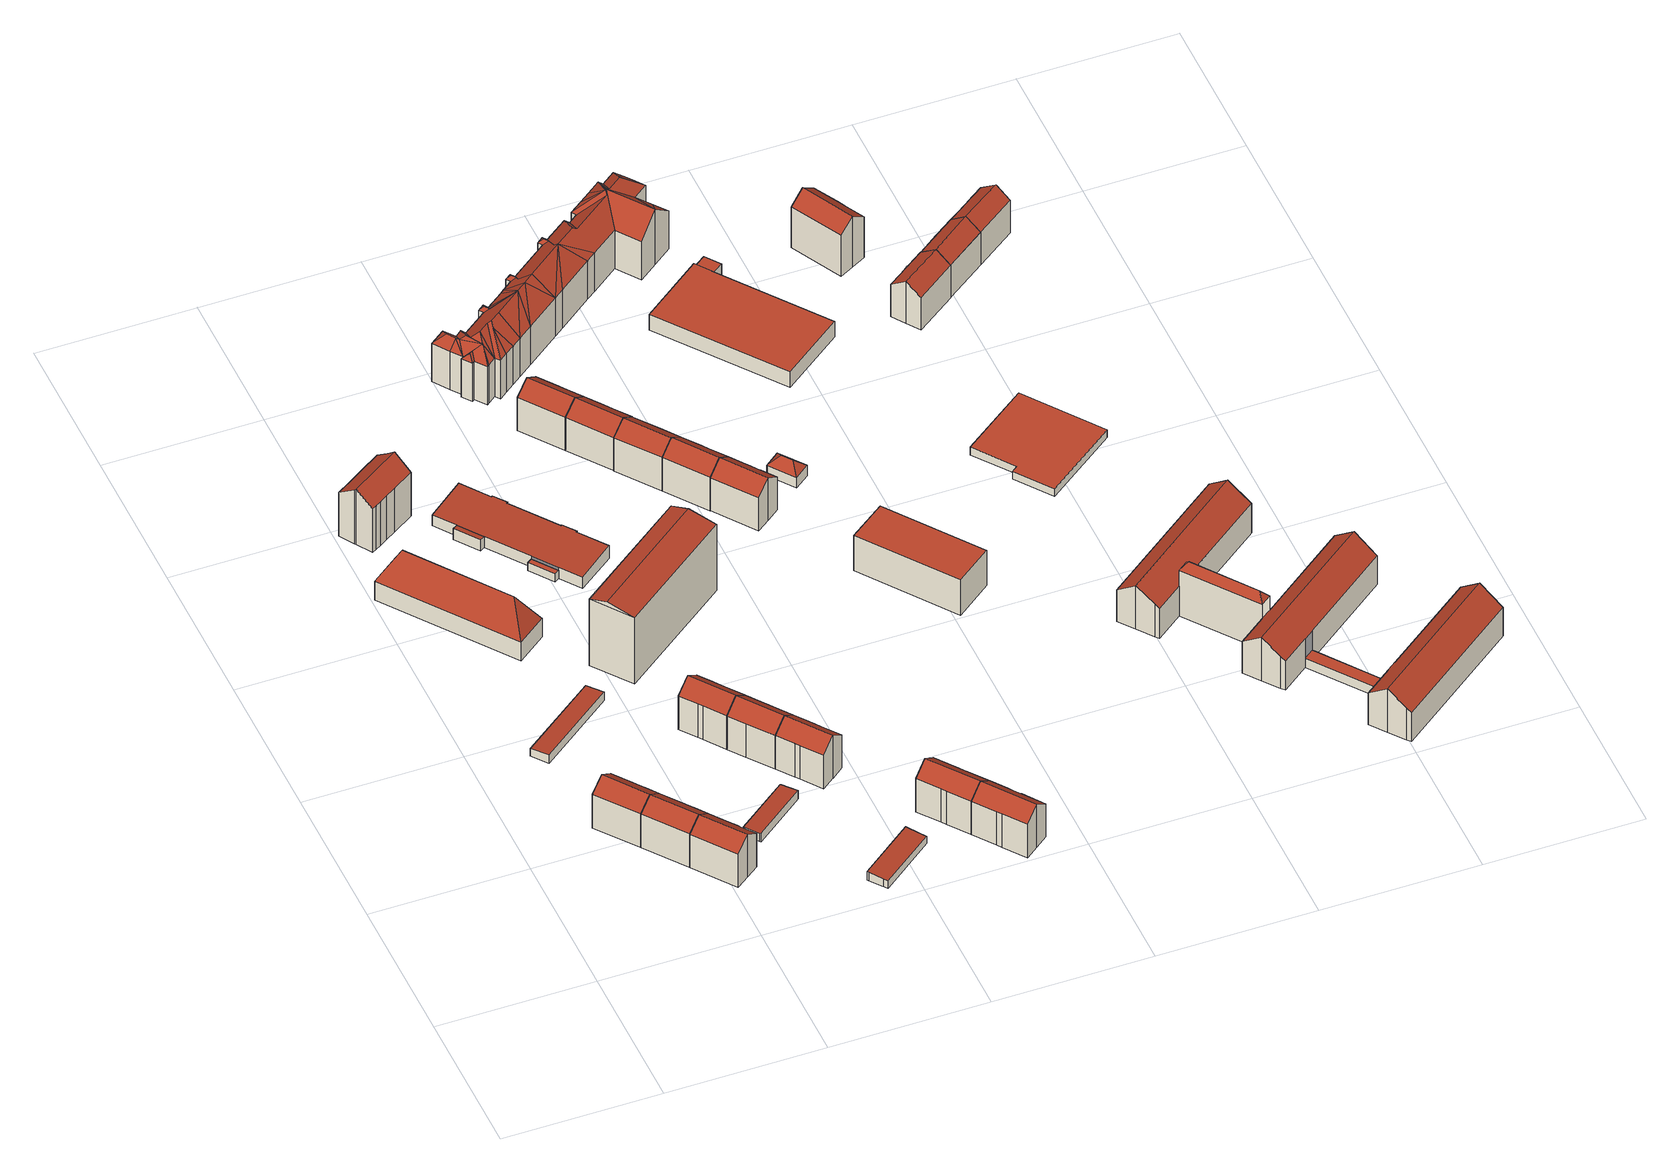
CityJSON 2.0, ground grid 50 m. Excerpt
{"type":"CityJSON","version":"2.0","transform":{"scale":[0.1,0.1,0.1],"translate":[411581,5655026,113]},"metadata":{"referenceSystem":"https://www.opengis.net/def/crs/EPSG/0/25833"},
"CityObjects":{
"building1":{"type":"Building","attributes":{"Dachtyp_tdc":"tdcFreeFormRoof","Gemeindeschluessel":14612000,"Dachneigung":35.77,"QualitaetDacherkennung":77,"Geometrietyp2DReferenz":"3000","measuredHeight":16.58,"function":"31001_9998","roofType":"5000"},"geometry":[{"type":"Solid","lod":"2","boundaries":[[[[0,1,2,3]],[[1,4,5,2]],[[4,6,7,5]],[[6,8,9,7]],[[8,10,11,9]],[[10,12,13,11]],[[12,14,15,13]],[[14,16,17,15]],[[16,0,3,17]],[[18,19,16,14]],[[8,6,4,1,19,18,10]],[[10,18,12]],[[0,19,1]],[[16,19,0]],[[12,18,14]],[[3,2,5,7,9,11,13,15,17]]]],"semantics":{"surfaces":[{"type":"WallSurface"},{"type":"RoofSurface"},{"type":"GroundSurface"}],"values":[[0,0,0,0,0,0,0,0,0,1,1,0,0,0,0,2]]}}]},
"building2":{"type":"Building","attributes":{"Dachtyp_tdc":"tdcFreeFormRoof","Gemeindeschluessel":14612000,"Dachneigung":35.6,"QualitaetDacherkennung":81,"Geometrietyp2DReferenz":"3000","measuredHeight":16.59,"function":"31001_9998","roofType":"5000"},"geometry":[{"type":"Solid","lod":"2","boundaries":[[[[20,21,22,23]],[[21,24,25,22]],[[24,26,27,25]],[[26,14,15,27]],[[14,12,13,15]],[[12,10,11,13]],[[10,28,29,11]],[[28,30,31,29]],[[30,20,23,31]],[[32,18,33,14,26]],[[20,30,28,10,18,32,21]],[[21,32,24]],[[12,33,18,10]],[[14,33,12]],[[24,32,26]],[[23,22,25,27,15,13,11,29,31]]]],"semantics":{"surfaces":[{"type":"WallSurface"},{"type":"RoofSurface"},{"type":"GroundSurface"}],"values":[[0,0,0,0,0,0,0,0,0,1,1,0,0,0,0,2]]}}]},
"building3":{"type":"Building","attributes":{"Dachtyp_tdc":"tdcGableRoof","Gemeindeschluessel":14612000,"Dachneigung":35.83,"QualitaetDacherkennung":75,"Geometrietyp2DReferenz":"3000","measuredHeight":16.57,"function":"31001_9998","roofType":"3100"},"geometry":[{"type":"Solid","lod":"2","boundaries":[[[[34,32,25,27]],[[32,21,22,25]],[[21,35,36,22]],[[35,37,38,36]],[[37,39,40,38]],[[39,41,42,40]],[[41,43,44,42]],[[43,45,46,44]],[[45,34,27,46]],[[43,41,39,37,35,21,32]],[[32,34,45,43]],[[27,25,22,36,38,40,42,44,46]]]],"semantics":{"surfaces":[{"type":"WallSurface"},{"type":"RoofSurface"},{"type":"GroundSurface"}],"values":[[0,0,0,0,0,0,0,0,0,1,1,2]]}}]},
"building4":{"type":"Building","attributes":{"Dachtyp_tdc":"tdcPolyFlatRoof","Gemeindeschluessel":14612000,"Dachneigung":3.79,"QualitaetDacherkennung":55,"Geometrietyp2DReferenz":"3000","measuredHeight":3.26,"function":"31001_2463","roofType":"2100"},"geometry":[{"type":"Solid","lod":"2","boundaries":[[[[47,48,49,50]],[[48,51,52,49]],[[51,53,54,52]],[[53,47,50,54]],[[53,51,48,47]],[[50,49,52,54]]]],"semantics":{"surfaces":[{"type":"WallSurface"},{"type":"RoofSurface"},{"type":"GroundSurface"}],"values":[[0,0,0,0,1,2]]}}]},
"building5":{"type":"Building","attributes":{"Dachtyp_tdc":"tdcFreeFormRoof","Gemeindeschluessel":14612000,"Dachneigung":60.69,"QualitaetDacherkennung":4,"Geometrietyp2DReferenz":"3000","measuredHeight":17.47,"function":"31001_9998","roofType":"5000"},"geometry":[{"type":"Solid","lod":"2","boundaries":[[[[55,56,57,58]],[[56,59,60,57]],[[59,61,62,60]],[[61,55,58,62]],[[63,61,59]],[[64,63,59,56]],[[64,56,55]],[[63,64,55,61]],[[58,57,60,62]]]],"semantics":{"surfaces":[{"type":"WallSurface"},{"type":"RoofSurface"},{"type":"GroundSurface"}],"values":[[0,0,0,0,1,1,1,1,2]]}}]},
"building6":{"type":"Building","attributes":{"Dachtyp_tdc":"tdcGableRoof","Gemeindeschluessel":14612000,"Dachneigung":36.8,"QualitaetDacherkennung":83,"Geometrietyp2DReferenz":"3000","measuredHeight":21.37,"function":"31001_9998","roofType":"3100"},"geometry":[{"type":"Solid","lod":"2","boundaries":[[[[65,66,67,68]],[[66,69,70,67]],[[69,71,72,70]],[[71,73,74,72]],[[73,75,76,74]],[[75,77,78,76]],[[77,79,80,78]],[[79,81,82,80]],[[81,83,84,82]],[[83,85,86,84]],[[85,87,88,86]],[[87,89,90,88]],[[89,91,92,90]],[[91,93,94,92]],[[93,95,96,94]],[[95,97,98,96]],[[97,99,100,98]],[[99,65,68,100]],[[95,93,91,89,87,85,83,81,79,77,75,73]],[[73,71,69,66,65,99,97,95]],[[68,67,70,72,74,76,78,80,82,84,86,88,90,92,94,96,98,100]]]],"semantics":{"surfaces":[{"type":"WallSurface"},{"type":"RoofSurface"},{"type":"GroundSurface"}],"values":[[0,0,0,0,0,0,0,0,0,0,0,0,0,0,0,0,0,0,1,1,2]]}}]},
"building7":{"type":"Building","attributes":{"Dachtyp_tdc":"tdcPolyFlatRoof","Gemeindeschluessel":14612000,"Dachneigung":4.2,"QualitaetDacherkennung":75,"Geometrietyp2DReferenz":"3000","measuredHeight":3.26,"function":"31001_2463","roofType":"2100"},"geometry":[{"type":"Solid","lod":"2","boundaries":[[[[101,102,103,104]],[[102,105,106,103]],[[105,107,108,106]],[[107,109,110,108]],[[109,111,112,110]],[[111,113,114,112]],[[113,101,104,114]],[[113,111,109,107,105,102,101]],[[104,103,106,108,110,112,114]]]],"semantics":{"surfaces":[{"type":"WallSurface"},{"type":"RoofSurface"},{"type":"GroundSurface"}],"values":[[0,0,0,0,0,0,0,1,2]]}}]},
"building8":{"type":"Building","attributes":{"Dachtyp_tdc":"tdcFreeFormRoof","Gemeindeschluessel":14612000,"Dachneigung":37.13,"QualitaetDacherkennung":78,"Geometrietyp2DReferenz":"3000","measuredHeight":16.75,"function":"31001_9998","roofType":"5000"},"geometry":[{"type":"Solid","lod":"2","boundaries":[[[[115,116,117,118]],[[116,119,120,117]],[[119,121,122,120]],[[121,123,124,122]],[[123,125,126,124]],[[125,127,128,126]],[[127,129,130,128]],[[129,131,132,130]],[[131,133,134,132]],[[133,135,136,134]],[[137,115,118,138]],[[139,140,121,141,142,143,144]],[[145,144,143,137,135,133,131]],[[129,145,131]],[[127,144,145,129]],[[125,139,144,127]],[[115,143,142,116]],[[137,143,115]],[[116,142,141,119]],[[119,141,121]],[[121,140,123]],[[123,140,139,125]],[[118,117,120,122,124,126,128,130,132,134,136,138]],[[135,137,138,136]]]],"semantics":{"surfaces":[{"type":"WallSurface"},{"type":"RoofSurface"},{"type":"GroundSurface"}],"values":[[0,0,0,0,0,0,0,0,0,0,0,1,1,0,0,0,0,0,0,0,0,0,2,0]]}}]},
"building9":{"type":"Building","attributes":{"Dachtyp_tdc":"tdcFreeFormRoof","Gemeindeschluessel":14612000,"Dachneigung":37.07,"QualitaetDacherkennung":80,"Geometrietyp2DReferenz":"3000","measuredHeight":16.76,"function":"31001_9998","roofType":"5000"},"geometry":[{"type":"Solid","lod":"2","boundaries":[[[[146,147,145,131,148]],[[149,150,132,130,126,151,152,153,154,155]],[[146,148,150,149]],[[148,131,132,150]],[[131,145,130,132]],[[145,125,126,130]],[[125,156,151,126]],[[156,157,152,151]],[[157,158,153,152]],[[158,159,154,153]],[[159,147,155,154]],[[147,146,149,155]],[[147,159,158,157,156,125,145]]]],"semantics":{"surfaces":[{"type":"RoofSurface"},{"type":"GroundSurface"},{"type":"WallSurface"}],"values":[[0,1,2,2,2,2,2,2,2,2,2,2,0]]}}]},
"building10":{"type":"Building","attributes":{"Dachtyp_tdc":"tdcPolyFlatRoof","Gemeindeschluessel":14612000,"Dachneigung":3.94,"QualitaetDacherkennung":64,"Geometrietyp2DReferenz":"3000","measuredHeight":3.29,"function":"31001_2463","roofType":"2100"},"geometry":[{"type":"Solid","lod":"2","boundaries":[[[[160,161,162,163]],[[161,164,165,162]],[[164,166,167,165]],[[166,168,169,167]],[[168,170,171,169]],[[170,172,173,171]],[[172,160,163,173]],[[172,170,168,166,164,161,160]],[[163,162,165,167,169,171,173]]]],"semantics":{"surfaces":[{"type":"WallSurface"},{"type":"RoofSurface"},{"type":"GroundSurface"}],"values":[[0,0,0,0,0,0,0,1,2]]}}]},
"building11":{"type":"Building","attributes":{"Gemeindeschluessel":14612000,"Geometrietyp2DReferenz":"3000","function":"31001_9998","roofType":"9999"},"children":["building11-1","building11-2","building11-3"]},
"building11-1":{"type":"BuildingPart","attributes":{"Dachtyp_tdc":"tdcPolyFlatRoof","Dachneigung":0,"QualitaetDacherkennung":0,"Geometrietyp2DReferenz":"3000","measuredHeight":3.01,"roofType":"9999"},"parents":["building11"],"geometry":[{"type":"MultiSurface","lod":"2","boundaries":[[[174,175,176,177]],[[177,176,178,179]],[[176,175,180,178]],[[175,174,181,180]],[[179,178,180,181]],[[179,181,174,177]]],"semantics":{"surfaces":[{"type":"RoofSurface"},{"type":"WallSurface"},{"type":"GroundSurface"},{"type":"ClosureSurface","isClosure":"1","QuelleClosure":"LoD1Solid"}],"values":[0,1,1,1,2,3]}}]},
"building11-2":{"type":"BuildingPart","attributes":{"Dachtyp_tdc":"tdcPolyFlatRoof","Dachneigung":4.45,"QualitaetDacherkennung":43,"Geometrietyp2DReferenz":"3000","measuredHeight":4.33,"roofType":"2100"},"parents":["building11"],"geometry":[{"type":"MultiSurface","lod":"2","boundaries":[[[182,183,184,185]],[[183,186,187,184]],[[186,188,189,187]],[[188,186,183,182]],[[185,184,187,189]]],"semantics":{"surfaces":[{"type":"WallSurface"},{"type":"RoofSurface"},{"type":"GroundSurface"}],"values":[0,0,0,1,2]}}]},
"building11-3":{"type":"BuildingPart","attributes":{"Dachtyp_tdc":"tdcPolyFlatRoof","Dachneigung":3.02,"QualitaetDacherkennung":93,"Geometrietyp2DReferenz":"3000","measuredHeight":5.04,"roofType":"2100"},"parents":["building11"],"geometry":[{"type":"MultiSurface","lod":"2","boundaries":[[[190,191,192,193]],[[191,194,195,192]],[[194,196,197,195]],[[196,198,199,197]],[[198,200,201,199]],[[200,202,203,201]],[[202,204,205,203]],[[204,206,207,205]],[[206,208,209,207]],[[208,210,211,209]],[[210,212,177,179,211]],[[213,214,182,185,181,174]],[[215,216,217,189,188]],[[216,190,193,217]],[[216,215,214,213,212,210,208,206,204,202,200,198,196,194,191,190]],[[193,192,195,197,199,201,203,205,207,209,211,179,181,185,189,217]]],"semantics":{"surfaces":[{"type":"WallSurface"},{"type":"RoofSurface"},{"type":"GroundSurface"}],"values":[0,0,0,0,0,0,0,0,0,0,0,0,0,0,1,2]}}]},
"building12":{"type":"Building","attributes":{"Dachtyp_tdc":"tdcGableRoof","Gemeindeschluessel":14612000,"Dachneigung":37.33,"QualitaetDacherkennung":74,"Geometrietyp2DReferenz":"3000","measuredHeight":16.75,"function":"31001_9998","roofType":"3100"},"geometry":[{"type":"Solid","lod":"2","boundaries":[[[[218,146,219,220]],[[146,147,221,219]],[[147,159,222,221]],[[159,223,224,222]],[[223,225,226,224]],[[225,227,228,226]],[[227,229,230,228]],[[229,231,232,230]],[[231,233,234,232]],[[233,235,236,234]],[[235,237,238,236]],[[237,218,220,238]],[[233,231,229,227,225,223,159,147]],[[147,146,218,237,235,233]],[[220,219,221,222,224,226,228,230,232,234,236,238]]]],"semantics":{"surfaces":[{"type":"WallSurface"},{"type":"RoofSurface"},{"type":"GroundSurface"}],"values":[[0,0,0,0,0,0,0,0,0,0,0,0,1,1,2]]}}]},
"building13":{"type":"Building","attributes":{"Dachtyp_tdc":"tdcGableRoof","Gemeindeschluessel":14612000,"Dachneigung":10.45,"QualitaetDacherkennung":23,"Geometrietyp2DReferenz":"3000","measuredHeight":27.33,"function":"31001_9998","roofType":"3100"},"geometry":[{"type":"Solid","lod":"2","boundaries":[[[[239,240,241,242]],[[240,243,244,241]],[[243,245,246,244]],[[245,239,242,246]],[[243,240,247]],[[239,245,248]],[[240,239,248,247]],[[245,243,247,248]],[[242,241,244,246]]]],"semantics":{"surfaces":[{"type":"WallSurface"},{"type":"RoofSurface"},{"type":"GroundSurface"}],"values":[[0,0,0,0,0,0,1,1,2]]}}]},
"building14":{"type":"Building","attributes":{"Dachtyp_tdc":"tdcFreeFormRoof","Gemeindeschluessel":14612000,"Dachneigung":35.16,"QualitaetDacherkennung":1,"Geometrietyp2DReferenz":"3000","measuredHeight":11.22,"function":"31001_9998","roofType":"5000"},"geometry":[{"type":"Solid","lod":"2","boundaries":[[[[249,250,251,252]],[[250,253,254,251]],[[253,255,256,254]],[[255,257,258,256]],[[257,259,260,258]],[[259,261,262,260]],[[261,263,264,262]],[[263,249,252,264]],[[250,249,265,266,255,253]],[[263,261,259,257,266,265]],[[249,263,265]],[[257,255,266]],[[252,251,254,256,258,260,262,264]]]],"semantics":{"surfaces":[{"type":"WallSurface"},{"type":"RoofSurface"},{"type":"GroundSurface"}],"values":[[0,0,0,0,0,0,0,0,1,1,0,0,2]]}}]},
"building15":{"type":"Building","attributes":{"Dachtyp_tdc":"tdcFreeFormRoof","Gemeindeschluessel":14612000,"Dachneigung":37.41,"QualitaetDacherkennung":78,"Geometrietyp2DReferenz":"3000","measuredHeight":16.73,"function":"31001_9998","roofType":"5000"},"geometry":[{"type":"Solid","lod":"2","boundaries":[[[[267,268,269,270]],[[268,271,272,269]],[[271,273,274,272]],[[273,275,276,274]],[[275,277,278,276]],[[277,279,280,278]],[[279,281,282,280]],[[281,283,284,282]],[[283,285,286,284]],[[285,287,288,286]],[[287,289,290,288]],[[289,267,270,290]],[[268,267,289,291,275,273,271]],[[291,287,285,283,281,279,277,275]],[[289,287,291]],[[270,269,272,274,276,278,280,282,284,286,288,290]]]],"semantics":{"surfaces":[{"type":"WallSurface"},{"type":"RoofSurface"},{"type":"GroundSurface"}],"values":[[0,0,0,0,0,0,0,0,0,0,0,0,1,1,0,2]]}}]},
"building16":{"type":"Building","attributes":{"Dachtyp_tdc":"tdcGableRoof","Gemeindeschluessel":14612000,"Dachneigung":37.05,"QualitaetDacherkennung":83,"Geometrietyp2DReferenz":"3000","measuredHeight":16.68,"function":"31001_9998","roofType":"3100"},"geometry":[{"type":"Solid","lod":"2","boundaries":[[[[292,293,294,295]],[[293,296,297,294]],[[296,298,299,297]],[[298,300,301,299]],[[300,302,303,301]],[[302,304,305,303]],[[304,306,307,305]],[[306,308,309,307]],[[308,267,270,309]],[[267,310,290,270]],[[310,291,311,290]],[[291,287,288,311]],[[287,312,313,288]],[[312,292,295,313]],[[291,310,267,308,306,304,302,300]],[[300,298,296,293,292,312,287,291]],[[295,294,297,299,301,303,305,307,309,270,290,311,288,313]]]],"semantics":{"surfaces":[{"type":"WallSurface"},{"type":"RoofSurface"},{"type":"GroundSurface"}],"values":[[0,0,0,0,0,0,0,0,0,0,0,0,0,0,1,1,2]]}}]},
"building17":{"type":"Building","attributes":{"Dachtyp_tdc":"tdcGableRoof","Gemeindeschluessel":14612000,"Dachneigung":35.95,"QualitaetDacherkennung":86,"Geometrietyp2DReferenz":"3000","measuredHeight":16.46,"function":"31001_9998","roofType":"3100"},"geometry":[{"type":"Solid","lod":"2","boundaries":[[[[314,315,316,317]],[[315,318,319,316]],[[318,320,321,319]],[[320,322,323,321]],[[322,324,325,323]],[[324,326,327,325]],[[326,328,329,327]],[[328,330,331,329]],[[330,332,333,331]],[[332,334,335,333]],[[334,314,317,335]],[[330,328,326,324,322,320,318,315,314]],[[314,334,332,330]],[[317,316,319,321,323,325,327,329,331,333,335]]]],"semantics":{"surfaces":[{"type":"WallSurface"},{"type":"RoofSurface"},{"type":"GroundSurface"}],"values":[[0,0,0,0,0,0,0,0,0,0,0,1,1,2]]}}]},
"building18":{"type":"Building","attributes":{"Dachtyp_tdc":"tdcGableRoof","Gemeindeschluessel":14612000,"Dachneigung":36.15,"QualitaetDacherkennung":89,"Geometrietyp2DReferenz":"3000","measuredHeight":16.51,"function":"31001_9998","roofType":"3100"},"geometry":[{"type":"Solid","lod":"2","boundaries":[[[[336,337,338,339]],[[337,340,341,338]],[[340,342,343,341]],[[342,344,345,343]],[[344,346,347,345]],[[346,348,349,347]],[[348,350,351,349]],[[350,332,333,351]],[[332,330,331,333]],[[330,352,329,331]],[[352,326,327,329]],[[326,336,339,327]],[[330,332,350,348]],[[348,346,344,342,340,337,336,326,352,330]],[[339,338,341,343,345,347,349,351,333,331,329,327]]]],"semantics":{"surfaces":[{"type":"WallSurface"},{"type":"RoofSurface"},{"type":"GroundSurface"}],"values":[[0,0,0,0,0,0,0,0,0,0,0,0,1,1,2]]}}]},
"building19":{"type":"Building","attributes":{"Dachtyp_tdc":"tdcFreeFormRoof","Gemeindeschluessel":14612000,"Dachneigung":36.38,"QualitaetDacherkennung":89,"Geometrietyp2DReferenz":"3000","measuredHeight":16.6,"function":"31001_9998","roofType":"5000"},"geometry":[{"type":"Solid","lod":"2","boundaries":[[[[350,346,353,354]],[[346,355,356,353]],[[355,357,358,356]],[[357,359,360,358]],[[359,361,362,360]],[[361,363,364,362]],[[363,365,366,364]],[[365,367,368,366]],[[367,350,354,368]],[[367,369,348,350]],[[365,363,361,359,357,355,346,348,369]],[[346,350,348]],[[367,365,369]],[[354,353,356,358,360,362,364,366,368]]]],"semantics":{"surfaces":[{"type":"WallSurface"},{"type":"RoofSurface"},{"type":"GroundSurface"}],"values":[[0,0,0,0,0,0,0,0,0,1,1,0,0,2]]}}]},
"building20":{"type":"Building","attributes":{"Dachtyp_tdc":"tdcFreeFormRoof","Gemeindeschluessel":14612000,"Dachneigung":36.26,"QualitaetDacherkennung":83,"Geometrietyp2DReferenz":"3000","measuredHeight":16.62,"function":"31001_9998","roofType":"5000"},"geometry":[{"type":"Solid","lod":"2","boundaries":[[[[367,370,366,368]],[[370,363,364,366]],[[363,371,372,364]],[[371,373,374,372]],[[373,375,376,374]],[[375,377,378,376]],[[377,379,380,378]],[[379,381,382,380]],[[381,383,384,382]],[[383,367,368,384]],[[379,377,375,373,371,363,370,385,386]],[[381,386,385,367,383]],[[381,379,386]],[[368,366,364,372,374,376,378,380,382,384]],[[370,367,385]]]],"semantics":{"surfaces":[{"type":"WallSurface"},{"type":"RoofSurface"},{"type":"GroundSurface"}],"values":[[0,0,0,0,0,0,0,0,0,0,1,1,0,2,0]]}}]},
"building21":{"type":"Building","attributes":{"Dachtyp_tdc":"tdcGableRoof","Gemeindeschluessel":14612000,"Dachneigung":36.6,"QualitaetDacherkennung":76,"Geometrietyp2DReferenz":"3000","measuredHeight":16.56,"function":"31001_9998","roofType":"3100"},"geometry":[{"type":"Solid","lod":"2","boundaries":[[[[387,388,389,390]],[[379,391,392,393]],[[391,394,395,392]],[[394,396,397,395]],[[396,398,399,397]],[[398,400,401,399]],[[400,402,403,401]],[[402,404,403]],[[404,405,406,403]],[[405,387,390,406]],[[402,400,398,396,394,391,379,388]],[[388,387,405,404,402]],[[390,389,393,392,395,397,399,401,403,406]],[[388,379,393,389]]]],"semantics":{"surfaces":[{"type":"WallSurface"},{"type":"RoofSurface"},{"type":"GroundSurface"}],"values":[[0,0,0,0,0,0,0,0,0,0,1,1,2,0]]}}]},
"building22":{"type":"Building","attributes":{"Dachtyp_tdc":"tdcFreeFormRoof","Gemeindeschluessel":14612000,"Dachneigung":41.66,"QualitaetDacherkennung":13,"Geometrietyp2DReferenz":"3000","measuredHeight":21.39,"function":"31001_9998","roofType":"5000"},"geometry":[{"type":"Solid","lod":"2","boundaries":[[[[407,408,409,410]],[[408,411,412,409]],[[411,413,414,412]],[[413,415,416,414]],[[415,417,418,416]],[[417,419,420,418]],[[419,421,422,420]],[[421,423,424,422]],[[423,425,426,424]],[[425,427,428,426]],[[427,429,430,428]],[[429,431,432,430]],[[431,433,434,432]],[[433,435,436,434]],[[435,437,438,436]],[[437,439,440,438]],[[439,441,442,440]],[[441,443,444,442]],[[443,445,446,444]],[[445,447,448,446]],[[447,449,450,448]],[[449,451,452,450]],[[451,453,454,452]],[[453,455,456,454]],[[455,457,458,456]],[[457,459,460,458]],[[459,461,462,460]],[[461,463,464,462]],[[463,465,466,464]],[[465,467,468,466]],[[467,469,470,468]],[[469,471,472,470]],[[471,473,474,472]],[[473,475,476,474]],[[475,477,478,476]],[[477,479,480,478]],[[479,481,482,480]],[[481,483,484,482]],[[483,485,486,484]],[[485,487,488,486]],[[487,489,490,488]],[[489,491,492,490]],[[493,494,495,496]],[[491,497,498,492]],[[497,499,500,498]],[[499,493,496,500]],[[494,501,502,495]],[[501,503,504,502]],[[503,505,506,504]],[[505,507,508,506]],[[507,509,510,508]],[[509,511,512,510]],[[511,513,514,512]],[[513,407,410,514]],[[515,516,509,507]],[[517,515,507,505]],[[518,501,519]],[[517,501,518]],[[517,503,501]],[[503,517,505]],[[520,521,519,501,494]],[[520,493,499]],[[493,520,494]],[[522,521,520,499,497]],[[523,485,483]],[[523,487,485]],[[523,489,487]],[[524,489,523]],[[525,489,524]],[[525,491,489]],[[526,491,525]],[[527,491,526]],[[527,497,491]],[[497,527,522]],[[528,529,530,531,532,533,523,483,481]],[[477,534,528,481,479]],[[473,477,475]],[[471,477,473]],[[535,477,471]],[[477,535,534]],[[536,537,538,535,471,469]],[[465,469,467]],[[539,469,465]],[[469,539,536]],[[539,465,463]],[[537,536,539,463,461]],[[538,537,461,459]],[[459,535,538]],[[535,528,534]],[[459,528,535]],[[459,529,528]],[[457,529,459]],[[455,529,457]],[[529,455,453]],[[530,529,453,451]],[[531,530,451,449]],[[532,531,449,447]],[[540,533,532,447,445]],[[541,542,540,445,443]],[[541,443,441]],[[542,541,441,439]],[[543,524,523,533,540,542,439,437]],[[544,545,543,437,435]],[[544,435,433]],[[545,544,433,431]],[[525,524,543,545,431,429]],[[429,526,525]],[[427,526,429]],[[425,526,427]],[[526,425,546]],[[547,546,425,423]],[[547,423,421]],[[527,526,546,547,421,419]],[[548,518,519,521,522,527,419,417]],[[549,548,417,415]],[[550,549,415,413]],[[551,552,550,413,411]],[[551,411,408]],[[552,551,408,407]],[[548,517,518]],[[549,517,548]],[[550,517,549]],[[550,513,517]],[[552,513,550]],[[513,552,407]],[[516,515,517,513,511]],[[516,511,509]],[[410,409,412,414,416,418,420,422,424,426,428,430,432,434,436,438,440,442,444,446,448,450,452,454,456,458,460,462,464,466,468,470,472,474,476,478,480,482,484,486,488,490,492,498,500,496,495,502,504,506,508,510,512,514]]]],"semantics":{"surfaces":[{"type":"WallSurface"},{"type":"RoofSurface"},{"type":"GroundSurface"}],"values":[[0,0,0,0,0,0,0,0,0,0,0,0,0,0,0,0,0,0,0,0,0,0,0,0,0,0,0,0,0,0,0,0,0,0,0,0,0,0,0,0,0,0,0,0,0,0,0,0,0,0,0,0,0,0,1,1,1,1,1,1,1,1,1,1,1,1,1,1,1,1,1,1,1,1,1,1,1,1,1,1,1,1,1,1,1,1,1,1,1,1,1,1,1,1,1,1,1,1,1,1,1,1,1,1,1,1,1,1,1,1,1,1,1,1,1,1,1,1,1,1,1,1,1,1,1,1,1,2]]}}]},
"building23":{"type":"Building","attributes":{"Dachtyp_tdc":"tdcFreeFormRoof","Gemeindeschluessel":14612000,"Dachneigung":44.97,"QualitaetDacherkennung":72,"Geometrietyp2DReferenz":"3000","measuredHeight":6.82,"function":"31001_9998","roofType":"5000"},"geometry":[{"type":"Solid","lod":"2","boundaries":[[[[553,554,555,556]],[[554,557,558,555]],[[557,559,560,558]],[[559,561,562,560]],[[561,553,556,562]],[[563,564,561]],[[565,566,554,553]],[[563,559,557,566,565,564]],[[561,564,565,553]],[[561,559,563]],[[557,554,566]],[[556,555,558,560,562]]]],"semantics":{"surfaces":[{"type":"WallSurface"},{"type":"RoofSurface"},{"type":"GroundSurface"}],"values":[[0,0,0,0,0,1,1,1,1,0,0,2]]}}]},
"building24":{"type":"Building","attributes":{"name":"10. Grundschule Dresden","Dachtyp_tdc":"tdcPolyFlatRoof","Gemeindeschluessel":14612000,"Dachneigung":0,"QualitaetDacherkennung":67,"Geometrietyp2DReferenz":"3000","measuredHeight":13.72,"function":"31001_3021","roofType":"1000"},"geometry":[{"type":"Solid","lod":"2","boundaries":[[[[567,568,569,570]],[[568,571,572,569]],[[571,573,574,572]],[[573,567,570,574]],[[573,571,568,567]],[[570,569,572,574]]]],"semantics":{"surfaces":[{"type":"WallSurface"},{"type":"RoofSurface"},{"type":"GroundSurface"}],"values":[[0,0,0,0,1,2]]}}]},
"building25":{"type":"Building","attributes":{"Gemeindeschluessel":14612000,"Geometrietyp2DReferenz":"3000","function":"31001_2000","roofType":"9999"},"children":["building25-1","building25-2"]},
"building25-1":{"type":"BuildingPart","attributes":{"Dachtyp_tdc":"tdcPolyFlatRoof","Dachneigung":0,"QualitaetDacherkennung":90,"Geometrietyp2DReferenz":"3000","measuredHeight":6.05,"roofType":"1000"},"parents":["building25"],"geometry":[{"type":"MultiSurface","lod":"2","boundaries":[[[575,576,577,578]],[[576,579,580,577]],[[579,581,582,583,580]],[[584,575,578,585,586]],[[584,581,579,576,575]],[[578,577,580,583,585]]],"semantics":{"surfaces":[{"type":"WallSurface"},{"type":"RoofSurface"},{"type":"GroundSurface"}],"values":[0,0,0,0,1,2]}}]},
"building25-2":{"type":"BuildingPart","attributes":{"Dachtyp_tdc":"tdcPolyFlatRoof","Dachneigung":0,"QualitaetDacherkennung":63,"Geometrietyp2DReferenz":"3000","measuredHeight":4.44,"roofType":"1000"},"parents":["building25"],"geometry":[{"type":"MultiSurface","lod":"2","boundaries":[[[582,587,588,583]],[[587,589,590,588]],[[589,586,585,590]],[[586,589,587,582]],[[583,588,590,585]]],"semantics":{"surfaces":[{"type":"WallSurface"},{"type":"RoofSurface"},{"type":"GroundSurface"}],"values":[0,0,0,1,2]}}]},
"building26":{"type":"Building","attributes":{"Dachtyp_tdc":"tdcPolyFlatRoof","Gemeindeschluessel":14612000,"Dachneigung":0,"QualitaetDacherkennung":0,"Geometrietyp2DReferenz":"3000","BezugspunktDach":"2000","measuredHeight":3,"function":"31001_3211"},"geometry":[{"type":"MultiSurface","lod":"2","boundaries":[[[591,592,593,594,595,596]],[[596,595,597,598]],[[595,594,599,597]],[[594,593,600,599]],[[593,592,601,600]],[[592,591,602,601]],[[591,596,598,602]],[[598,597,599,600,601,602]]],"semantics":{"surfaces":[{"type":"RoofSurface"},{"type":"WallSurface"},{"type":"GroundSurface"}],"values":[0,1,1,1,1,1,1,2]}}]},
"building27":{"type":"Building","attributes":{"Dachtyp_tdc":"tdcFreeFormRoof","Gemeindeschluessel":14612000,"Dachneigung":36.72,"QualitaetDacherkennung":91,"Geometrietyp2DReferenz":"3000","measuredHeight":19.55,"function":"31001_9998","roofType":"5000"},"geometry":[{"type":"Solid","lod":"2","boundaries":[[[[603,604,605,606]],[[604,607,608,605]],[[607,609,610,608]],[[609,611,612,610]],[[611,613,614,612]],[[613,615,616,614]],[[615,617,618,616]],[[617,619,620,618]],[[619,621,622,620]],[[621,603,606,622]],[[617,615,623,624,621,619]],[[623,613,611,609,607,604,603,624]],[[615,613,623]],[[603,621,624]],[[606,605,608,610,612,614,616,618,620,622]]]],"semantics":{"surfaces":[{"type":"WallSurface"},{"type":"RoofSurface"},{"type":"GroundSurface"}],"values":[[0,0,0,0,0,0,0,0,0,0,1,1,0,0,2]]}}]},
"building28":{"type":"Building","attributes":{"Dachtyp_tdc":"tdcGableRoof","Gemeindeschluessel":14612000,"Dachneigung":36.03,"QualitaetDacherkennung":88,"Geometrietyp2DReferenz":"3000","measuredHeight":16.29,"function":"31001_9998","roofType":"3100"},"geometry":[{"type":"Solid","lod":"2","boundaries":[[[[625,626,627,628]],[[626,629,630,627]],[[629,631,632,630]],[[631,633,634,632]],[[633,635,636,634]],[[635,637,638,636]],[[637,639,640,638]],[[639,641,642,640]],[[641,643,644,642]],[[643,645,646,644]],[[645,625,628,646]],[[643,641,639,637,635,633,631,629]],[[629,626,625,645,643]],[[628,627,630,632,634,636,638,640,642,644,646]]]],"semantics":{"surfaces":[{"type":"WallSurface"},{"type":"RoofSurface"},{"type":"GroundSurface"}],"values":[[0,0,0,0,0,0,0,0,0,0,0,1,1,2]]}}]},
"building29":{"type":"Building","attributes":{"Gemeindeschluessel":14612000,"Geometrietyp2DReferenz":"3000","function":"31001_9998","roofType":"9999"},"children":["building29-1","building29-2","building29-3","building29-4","building29-5"]},
"building29-1":{"type":"BuildingPart","attributes":{"Dachtyp_tdc":"tdcFreeFormRoof","Dachneigung":52.67,"QualitaetDacherkennung":4,"Geometrietyp2DReferenz":"3000","measuredHeight":20.45,"roofType":"5000"},"parents":["building29"],"geometry":[{"type":"MultiSurface","lod":"2","boundaries":[[[647,648,649]],[[650,647,649,651]],[[650,651,652]],[[653,654,655,656]],[[651,649,653,656]],[[649,657,653]],[[648,652,658,655,654,659]],[[651,656,660]],[[647,650,652,648]]],"semantics":{"surfaces":[{"type":"RoofSurface"},{"type":"GroundSurface"},{"type":"WallSurface"}],"values":[0,0,0,1,2,2,2,2,0]}}]},
"building29-2":{"type":"BuildingPart","attributes":{"Dachtyp_tdc":"tdcGableRoof","Dachneigung":37.05,"QualitaetDacherkennung":76,"Geometrietyp2DReferenz":"3000","measuredHeight":16.85,"roofType":"3100"},"parents":["building29"],"geometry":[{"type":"MultiSurface","lod":"2","boundaries":[[[661,662,663]],[[661,664,665,662]],[[664,666,667,665]],[[666,668,669,667]],[[668,670,671,669]],[[670,660,656,671]],[[658,672,673,655]],[[672,674,675,673]],[[674,676,677,675]],[[676,678,679,680,677]],[[674,672,658,660,670,668]],[[668,666,664,661,678,676,674]],[[662,665,667,669,671,656,655,673,675,677,680]]],"semantics":{"surfaces":[{"type":"WallSurface"},{"type":"RoofSurface"},{"type":"GroundSurface"}],"values":[0,0,0,0,0,0,0,0,0,0,1,1,2]}}]},
"building29-3":{"type":"BuildingPart","attributes":{"Dachtyp_tdc":"tdcGableRoof","Dachneigung":36.88,"QualitaetDacherkennung":75,"Geometrietyp2DReferenz":"3000","measuredHeight":16.88,"roofType":"3100"},"parents":["building29"],"geometry":[{"type":"MultiSurface","lod":"2","boundaries":[[[681,682,683,684,685]],[[682,686,687,683]],[[686,688,689,687]],[[688,690,691,689]],[[690,692,693,691]],[[692,694,695,693]],[[694,696,697,695]],[[696,698,699,697]],[[698,700,699]],[[694,692,690,688,686]],[[686,682,681,698,696,694]],[[684,683,687,689,691,693,695,697,699]]],"semantics":{"surfaces":[{"type":"WallSurface"},{"type":"RoofSurface"},{"type":"GroundSurface"}],"values":[0,0,0,0,0,0,0,0,0,1,1,2]}}]},
"building29-4":{"type":"BuildingPart","attributes":{"Dachtyp_tdc":"tdcGableRoof","Dachneigung":33.5,"QualitaetDacherkennung":78,"Geometrietyp2DReferenz":"3000","measuredHeight":16.75,"roofType":"3100"},"parents":["building29"],"geometry":[{"type":"MultiSurface","lod":"2","boundaries":[[[657,701,702,653]],[[701,703,704,702]],[[703,705,706,704]],[[705,707,708,706]],[[707,709,710,708]],[[709,711,712,710]],[[711,713,714,712]],[[713,659,654,714]],[[711,709,707,705]],[[705,703,701,657,659,713,711]],[[653,702,704,706,708,710,712,714,654]]],"semantics":{"surfaces":[{"type":"WallSurface"},{"type":"RoofSurface"},{"type":"GroundSurface"}],"values":[0,0,0,0,0,0,0,0,1,1,2]}}]},
"building29-5":{"type":"BuildingPart","attributes":{"Dachtyp_tdc":"tdcPolyFlatRoof","Dachneigung":0,"QualitaetDacherkennung":76,"Geometrietyp2DReferenz":"3000","measuredHeight":3.46,"roofType":"1000"},"parents":["building29"],"geometry":[{"type":"MultiSurface","lod":"2","boundaries":[[[679,685,684,680]],[[700,663,662,699]],[[663,700,685,679]],[[680,684,699,662]]],"semantics":{"surfaces":[{"type":"WallSurface"},{"type":"RoofSurface"},{"type":"GroundSurface"}],"values":[0,0,1,2]}}]},
"building30":{"type":"Building","attributes":{"Dachtyp_tdc":"tdcFreeFormRoof","Gemeindeschluessel":14612000,"Dachneigung":36.33,"QualitaetDacherkennung":89,"Geometrietyp2DReferenz":"3000","measuredHeight":16.21,"function":"31001_9998","roofType":"5000"},"geometry":[{"type":"Solid","lod":"2","boundaries":[[[[715,716,717,718]],[[716,719,720,717]],[[719,721,722,720]],[[721,723,724,722]],[[723,725,726,724]],[[725,727,728,726]],[[727,729,730,728]],[[729,731,732,730]],[[731,733,734,732]],[[733,715,718,734]],[[735,736,737,738,739,723,721,643]],[[740,741,735,643,645]],[[715,740,645,716]],[[716,645,643,719]],[[719,643,721]],[[733,741,740,715]],[[723,739,725]],[[725,739,738,727]],[[727,738,737,729]],[[729,737,736,731]],[[731,736,735,741,733]],[[718,717,720,722,724,726,728,730,732,734]]]],"semantics":{"surfaces":[{"type":"WallSurface"},{"type":"RoofSurface"},{"type":"GroundSurface"}],"values":[[0,0,0,0,0,0,0,0,0,0,1,1,0,0,0,0,0,0,0,0,0,2]]}}]},
"building31":{"type":"Building","attributes":{"Dachtyp_tdc":"tdcFreeFormRoof","Gemeindeschluessel":14612000,"Dachneigung":36.41,"QualitaetDacherkennung":88,"Geometrietyp2DReferenz":"3000","measuredHeight":16.29,"function":"31001_9998","roofType":"5000"},"geometry":[{"type":"Solid","lod":"2","boundaries":[[[[742,736,743,744]],[[736,745,746,743]],[[745,747,748,746]],[[747,749,750,748]],[[749,751,752,750]],[[751,753,754,752]],[[753,755,756,754]],[[755,757,758,756]],[[757,740,759,758]],[[740,742,744,759]],[[751,749,747,745,736,735,760,753]],[[757,761,760,735,741,740]],[[740,741,742]],[[742,741,735,736]],[[755,761,757]],[[753,760,761,755]],[[744,743,746,748,750,752,754,756,758,759]]]],"semantics":{"surfaces":[{"type":"WallSurface"},{"type":"RoofSurface"},{"type":"GroundSurface"}],"values":[[0,0,0,0,0,0,0,0,0,0,1,1,0,0,0,0,2]]}}]}
},
"vertices":[
[265,616,137],[304,646,137],[304,646,7],[265,616,7],[348,589,137],[348,589,7],[362,569,137],[362,569,7],[373,555,137],[373,555,7],[400,519,137],[400,519,7],[360,489,137],[360,489,7],[320,459,137],[320,459,7],[224,586,137],[224,586,7],[360,489,173],[265,616,173],
[470,426,137],[497,390,137],[497,390,7],[470,426,7],[457,360,137],[457,360,7],[417,330,137],[417,330,7],[445,460,137],[445,460,7],[459,440,137],[459,440,7],[457,360,173],[360,489,172],
[417,330,136],[538,335,137],[538,335,7],[554,315,137],[554,315,7],[563,301,137],[563,301,7],[593,262,137],[593,262,7],[554,232,173],[554,232,7],[513,202,136],[513,202,7],
[210,876,42],[172,924,38],[172,924,9],[210,876,9],[415,1107,38],[415,1107,9],[452,1058,42],[452,1058,9],
[6,1683,84],[98,1752,84],[98,1752,12],[6,1683,12],[387,1363,84],[387,1363,12],[295,1295,84],[295,1295,12],[306,1375,187],[86,1672,187],
[131,1904,178],[108,1889,178],[108,1889,9],[131,1904,9],[90,1878,178],[90,1878,9],[76,1869,178],[76,1869,9],[45,1919,223],[45,1919,9],[42,1922,219],[42,1922,9],[12,1969,178],[12,1969,9],[56,1997,178],[56,1997,9],[76,2010,178],[76,2010,9],[105,2029,178],[105,2029,9],[171,2071,178],[171,2071,9],[191,2039,206],[191,2039,9],[199,2027,217],[199,2027,9],[200,2025,218],[200,2025,9],[203,2021,222],[203,2021,9],[204,2020,223],[204,2020,9],[233,1969,178],[233,1969,9],[165,1925,178],[165,1925,9],
[644,351,41],[641,354,40],[641,354,8],[644,351,8],[611,395,37],[611,395,8],[608,399,36],[608,399,8],[771,523,36],[771,523,8],[774,520,37],[774,520,8],[807,476,41],[807,476,8],
[643,901,137],[682,930,137],[682,930,7],[643,901,7],[714,887,137],[714,887,7],[723,876,137],[723,876,7],[737,857,137],[737,857,7],[778,802,137],[778,802,7],[739,773,137],[739,773,7],[738,773,137],[738,773,7],[698,742,137],[698,742,7],[652,805,137],[652,805,7],[641,818,137],[641,818,7],[602,870,137],[602,870,7],[778,802,138],[737,857,138],[714,887,138],[682,930,138],[643,901,175],[739,773,175],[738,773,175],
[794,615,137],[834,645,175],[737,691,137],[794,615,7],[737,691,7],[809,761,7],[819,748,7],[833,729,7],[874,675,7],[834,645,7],[809,761,137],[819,748,137],[833,729,137],[874,675,137],
[894,52,36],[867,88,40],[867,88,7],[894,52,7],[862,94,40],[862,94,7],[1033,224,40],[1033,224,7],[1037,218,40],[1037,218,7],[1075,169,35],[1075,169,7],[904,39,35],[904,39,7],
[471,1653,32],[457,1643,32],[511,1570,32],[525,1580,32],[511,1570,2],[525,1580,2],[457,1643,2],[471,1653,2],
[378,1778,43],[364,1768,45],[364,1768,2],[378,1778,2],[310,1841,45],[310,1841,2],[324,1851,43],[324,1851,2],
[392,2002,52],[457,1914,52],[457,1914,2],[392,2002,2],[460,1917,52],[460,1917,2],[490,1877,52],[490,1877,2],[487,1874,52],[487,1874,2],[594,1730,52],[594,1730,2],[597,1732,52],[597,1732,2],[627,1692,52],[627,1692,2],[624,1690,52],[624,1690,2],[689,1602,52],[689,1602,2],[573,1516,44],[573,1516,2],[525,1580,44],[471,1653,44],[378,1778,44],[324,1851,44],[276,1916,44],[276,1916,2],
[832,564,137],[794,615,8],[832,564,8],[834,645,8],[874,675,8],[905,634,137],[905,634,8],[915,620,137],[915,620,8],[928,602,137],[928,602,8],[970,547,137],[970,547,8],[931,517,174],[931,517,8],[930,517,175],[930,517,8],[890,487,137],[890,487,8],[843,550,137],[843,550,8],
[917,1356,268],[557,1086,268],[557,1086,11],[917,1356,11],[467,1206,268],[467,1206,11],[826,1476,268],[826,1476,11],[502,1159,285],[861,1429,285],
[672,1360,114],[668,1367,114],[668,1367,12],[672,1360,12],[664,1364,110],[664,1364,12],[649,1385,110],[649,1385,12],[687,1414,100],[687,1414,12],[689,1410,100],[689,1410,12],[732,1442,63],[732,1442,12],[750,1418,63],[750,1418,12],[680,1366,124],[660,1393,124],
[1205,154,138],[1156,219,138],[1156,219,9],[1205,154,9],[1145,234,138],[1145,234,9],[1095,300,138],[1095,300,9],[1135,331,176],[1135,331,9],[1174,362,138],[1174,362,9],[1214,308,138],[1214,308,9],[1222,297,138],[1222,297,9],[1235,280,138],[1235,280,9],[1238,276,138],[1238,276,9],[1285,214,138],[1285,214,9],[1244,184,176],[1244,184,9],[1245,184,176],
[1331,152,138],[1346,132,138],[1346,132,9],[1331,152,9],[1348,129,139],[1348,129,9],[1396,65,138],[1396,65,9],[1357,35,176],[1357,35,9],[1356,35,175],[1356,35,9],[1316,5,138],[1316,5,9],[1266,72,138],[1266,72,9],[1255,87,138],[1255,87,9],[1244,184,175],[1245,184,9],[1321,165,139],[1321,165,9],
[684,2210,176],[724,2239,140],[724,2239,11],[684,2210,11],[757,2195,140],[757,2195,11],[762,2188,140],[762,2188,11],[778,2167,140],[778,2167,11],[785,2158,140],[785,2158,11],[819,2112,140],[819,2112,11],[781,2083,174],[781,2083,11],[779,2082,176],[779,2082,11],[738,2052,139],[738,2052,11],[643,2180,139],[643,2180,11],
[852,2067,140],[859,2058,140],[859,2058,11],[852,2067,11],[875,2037,140],[875,2037,11],[882,2027,140],[882,2027,11],[914,1984,140],[914,1984,11],[875,1955,175],[875,1955,11],[874,1954,176],[874,1954,11],[833,1924,139],[833,1924,11],[781,2083,175],
[875,1955,10],[833,1924,10],[914,1984,139],[914,1984,10],[946,1941,139],[946,1941,10],[954,1930,140],[954,1930,10],[968,1911,140],[968,1911,10],[1010,1855,140],[1010,1855,10],[970,1827,175],[970,1827,10],[929,1796,139],[929,1796,10],[969,1826,176],
[970,1827,176],[1044,1809,140],[1044,1809,10],[1052,1799,140],[1052,1799,10],[1066,1779,140],[1066,1779,10],[1074,1769,140],[1074,1769,10],[1104,1728,140],[1104,1728,10],[1064,1698,176],[1064,1698,10],[1024,1668,140],[1024,1668,10],[970,1826,177],[1064,1699,177],
[1024,1668,139],[1064,1698,177],[1064,1698,11],[1024,1668,11],[1138,1682,140],[1138,1682,11],[1104,1728,11],[1146,1672,140],[1146,1672,11],[1161,1651,140],[1161,1651,11],[1168,1642,140],[1168,1642,11],[1200,1599,140],[1200,1599,11],[1160,1569,177],[1160,1569,11],[1160,1569,176],[1120,1539,139],[1120,1539,11],
[531,2411,157],[496,2460,157],[496,2460,9],[531,2411,9],[545,2497,157],[545,2497,9],[571,2462,157],[571,2462,9],[592,2479,157],[592,2479,9],[602,2465,157],[602,2465,9],[680,2523,157],[680,2523,9],[670,2537,157],[670,2537,9],[690,2552,157],[690,2552,9],[700,2538,157],[700,2538,9],[754,2578,157],[754,2578,9],[767,2588,157],[767,2588,9],[799,2613,157],[799,2613,9],[789,2626,157],[789,2626,9],[809,2641,157],[809,2641,9],[819,2628,157],[819,2628,9],[940,2719,157],[940,2719,9],[930,2732,157],[930,2732,9],[950,2747,157],[950,2747,9],[960,2734,157],[960,2734,9],[1034,2789,157],[1034,2789,9],[1045,2775,157],[1045,2775,9],[1075,2798,157],[1075,2798,9],[1065,2812,157],[1065,2812,9],[1106,2843,157],[1106,2843,9],[1141,2869,157],[1141,2869,9],[1183,2901,157],[1183,2901,9],[1193,2888,157],[1193,2888,9],[1238,2921,157],[1238,2921,9],[1260,2894,157],[1260,2894,9],[1282,2864,157],[1282,2864,9],[1303,2836,157],[1303,2836,9],[1257,2802,157],[1257,2802,9],[1291,2757,157],[1291,2757,9],[1323,2714,157],[1323,2714,9],[1264,2669,223],[1264,2669,9],[1205,2625,157],[1205,2625,9],[1151,2697,157],[1151,2697,9],[1063,2632,157],[1063,2632,9],[1034,2610,157],[1034,2610,9],[922,2525,157],[922,2525,9],[892,2503,157],[892,2503,9],[782,2420,157],[782,2420,9],[675,2340,157],[650,2321,157],[650,2321,9],[675,2340,9],[736,2385,157],[736,2385,9],[705,2362,157],[705,2362,9],[638,2336,157],[638,2336,9],[613,2317,157],[613,2317,9],[606,2312,157],[606,2312,9],[579,2347,157],[579,2347,9],[572,2341,157],[572,2341,9],[550,2370,157],[550,2370,9],[558,2375,157],[558,2375,9],[583,2372,173],[575,2366,173],[614,2368,193],[619,2399,213],[651,2423,213],[661,2403,209],[664,2421,221],[693,2443,221],[956,2642,221],[842,2556,221],[811,2531,220],[780,2508,221],[780,2508,220],[1166,2797,222],[1165,2797,222],[1164,2785,214],[1032,2687,213],[1020,2689,221],[959,2644,221],[1168,2797,223],[1170,2814,212],[1228,2847,205],[1183,2813,205],[1171,2815,212],[1230,2859,197],[950,2658,206],[948,2730,168],[958,2717,168],[814,2592,180],[806,2624,168],[816,2611,168],[698,2520,168],[687,2534,168],[592,2403,196],[583,2416,196],[565,2418,185],[539,2453,185],[557,2429,185],
[1228,1744,49],[1274,1779,50],[1274,1779,10],[1228,1744,10],[1332,1701,50],[1332,1701,10],[1333,1699,50],[1333,1699,10],[1287,1664,49],[1287,1664,10],[1333,1699,51],[1293,1705,78],[1269,1737,78],[1274,1778,51],
[1306,1284,150],[1421,1369,150],[1421,1369,13],[1306,1284,13],[1631,1085,150],[1631,1085,13],[1516,999,150],[1516,999,13],
[1622,2205,66],[1427,2058,66],[1427,2058,6],[1622,2205,6],[1147,2429,66],[1147,2429,6],[1343,2576,66],[1343,2576,50],[1343,2576,6],[1379,2528,66],[1379,2528,6],[1379,2528,50],
[1387,2609,50],[1387,2609,6],[1422,2561,50],[1422,2561,6],
[1885,1483,39],[1866,1469,39],[1949,1357,39],[2178,1527,39],[2004,1762,39],[1793,1606,39],[2004,1762,9],[1793,1606,9],[2178,1527,9],[1949,1357,9],[1866,1469,9],[1885,1483,9],
[1734,2636,168],[1765,2579,168],[1765,2579,9],[1734,2636,9],[1775,2561,168],[1775,2561,9],[1786,2540,168],[1786,2540,9],[1790,2532,168],[1790,2532,9],[1821,2473,168],[1821,2473,9],[1777,2450,204],[1777,2450,9],[1733,2426,167],[1733,2426,9],[1646,2589,167],[1646,2589,9],[1690,2613,204],[1690,2613,9],[1778,2450,205],[1691,2613,205],
[1858,2135,135],[1829,2175,172],[1829,2175,10],[1858,2135,10],[1829,2176,173],[1829,2176,10],[1799,2219,135],[1799,2219,10],[1841,2248,135],[1841,2248,10],[1855,2258,135],[1855,2258,10],[1871,2270,136],[1871,2270,10],[1876,2273,136],[1876,2273,10],[1927,2309,136],[1927,2309,10],[1957,2267,173],[1957,2267,10],[1986,2226,136],[1986,2226,10],
[2118,764,213],[2122,793,186],[2090,768,186],[2258,578,212],[2254,550,186],[2287,574,186],[2090,768,8],[2122,793,8],[2287,574,8],[2254,550,8],[2090,768,124],[2287,574,130],[2122,793,124],[2254,550,130],
[2340,438,119],[2340,438,8],[2340,438,43],[2253,372,119],[2253,372,8],[2243,383,130],[2243,383,8],[2206,433,177],[2206,433,8],[2167,484,130],[2167,484,8],[2574,790,130],[2574,790,8],[2612,739,177],[2612,739,8],[2658,678,119],[2658,678,8],[2372,462,119],[2372,462,43],[2372,462,8],
[2536,243,130],[2824,459,130],[2824,459,8],[2536,243,8],[2536,243,43],[2861,408,177],[2861,408,8],[2907,347,119],[2907,347,8],[2503,41,119],[2503,41,8],[2493,53,130],[2493,53,8],[2455,102,177],[2455,102,8],[2417,153,130],[2417,153,8],[2505,219,130],[2505,219,8],[2505,219,43],
[2003,703,124],[2003,703,8],[1994,714,134],[1994,714,8],[1955,765,176],[1955,765,8],[1918,815,130],[1918,815,8],[2325,1121,131],[2325,1121,8],[2361,1071,176],[2361,1071,8],[2408,1008,124],[2408,1008,8],
[2115,2319,135],[1986,2226,135],[1986,2226,11],[2115,2319,11],[1957,2267,135],[1957,2267,11],[1927,2309,135],[1927,2309,11],[1964,2335,135],[1964,2335,11],[1978,2345,135],[1978,2345,11],[1995,2357,135],[1995,2357,11],[1998,2360,135],[1998,2360,11],[2057,2401,135],[2057,2401,11],[2087,2359,135],[2087,2359,11],[2086,2360,173],[2057,2401,136],[1998,2360,136],[1995,2357,136],[1978,2345,136],[2115,2319,136],[2087,2359,172],
[2087,2359,136],[2057,2401,10],[2087,2359,10],[2094,2427,136],[2094,2427,10],[2105,2435,136],[2105,2435,10],[2124,2448,136],[2124,2448,10],[2127,2451,136],[2127,2451,10],[2185,2491,136],[2185,2491,10],[2215,2449,136],[2215,2449,10],[2242,2410,136],[2242,2410,10],[2115,2319,10],[2214,2450,173],[2215,2449,172]
]}
